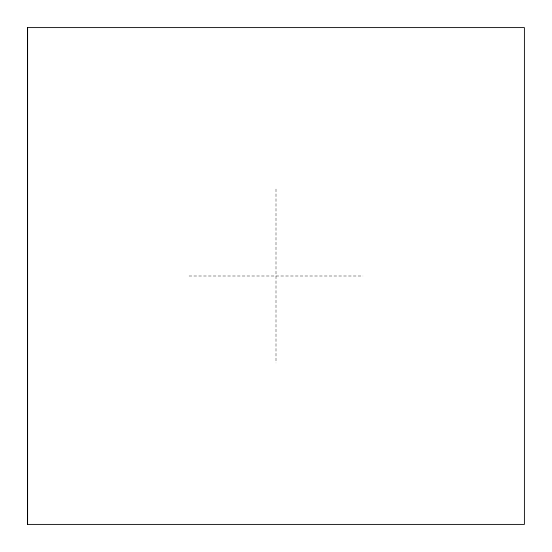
<?xml version="1.0" encoding="UTF-8"?>
<svg xmlns="http://www.w3.org/2000/svg" width="552" height="552" viewBox="0 0 552 552"><rect width="100%" height="100%" fill="white"/><g stroke="black" fill="none" stroke-linecap="round" stroke-linejoin="round"><path stroke-width="0.41" stroke-dasharray="2.76 2.07" d="M189.06 276L362.94 276M276 189.06L276 362.94"/><path stroke-width="0.83" d="M27.6 524.4L27.6 27.6L524.4 27.6L524.4 524.4L27.6 524.4L27.6 27.6"/></g></svg>
